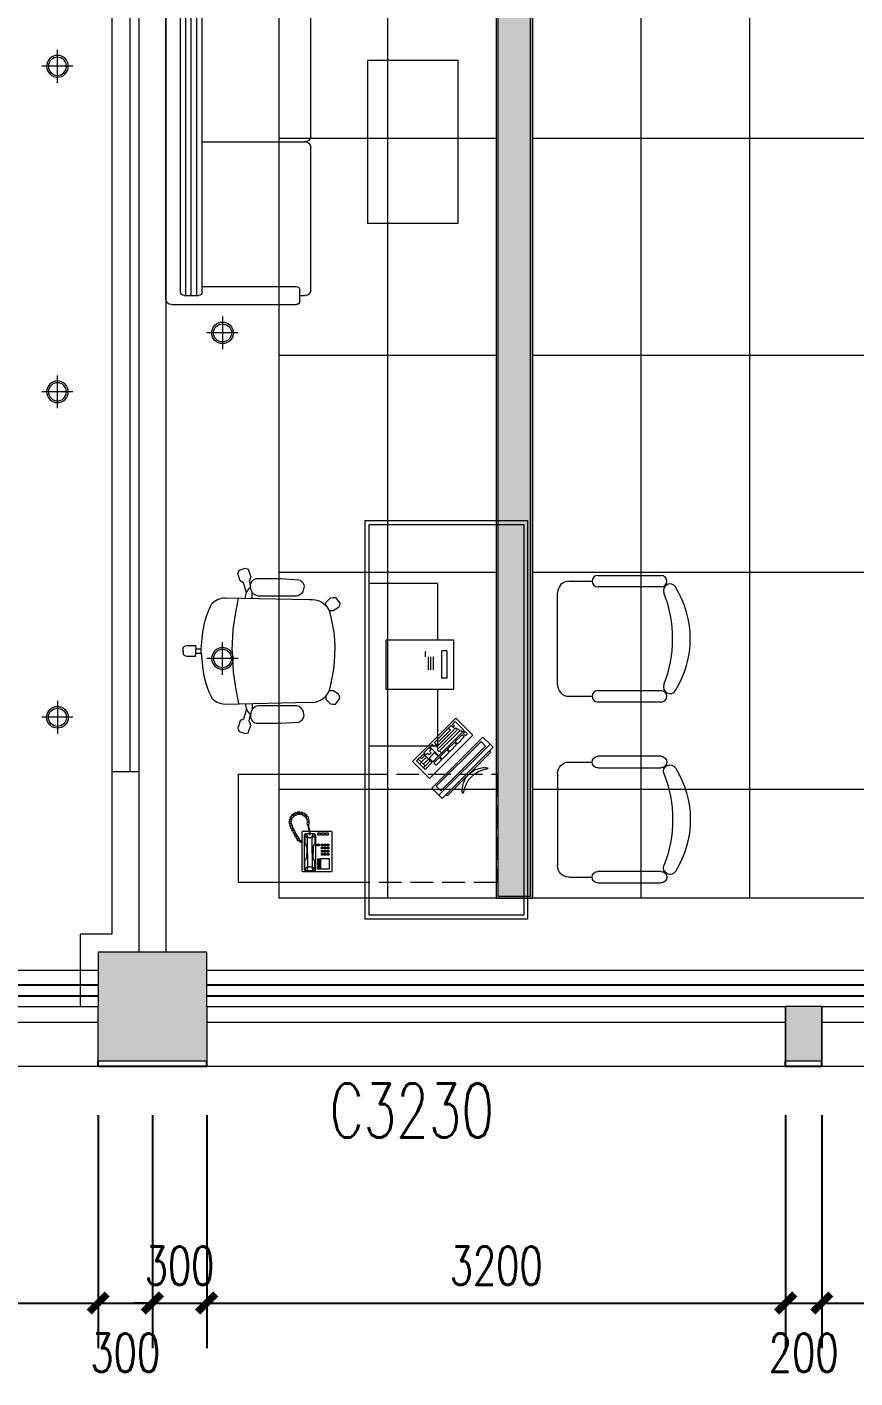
# Model space of a CAD drawing. Header units: millimetres. Extents: x 164760 to 3716174, y -1766400 to 11969.
# Drawn here: x 3497724 to 3502300, y -1715855 to -1708384 of the extents above; entities that cross this region are included whole.
import ezdxf

# ---------------------------------------------------------------- set-up
doc = ezdxf.new("R2010")
doc.units = ezdxf.units.MM
doc.header["$LTSCALE"] = 1000
doc.set_wipeout_variables(frame=1)
doc.linetypes.add('DASH', pattern=[0.35, 0.25, -0.1])
doc.linetypes.add('DOTE', pattern=[2.42, 2, -0.2, 0.02, -0.2])
doc.layers.get('0').update_dxf_attribs({"color": 253, "linetype": 'CONTINUOUS'})
doc.layers.get('Defpoints').update_dxf_attribs({"color": 250, "linetype": 'CONTINUOUS', "lineweight": 0})
for name, color, linetype in [('3', 253, 'CONTINUOUS'), ('PUB_DIM', 253, 'CONTINUOUS'), ('SURFACE', 253, 'CONTINUOUS'), ('WINDOW_TEXT', 253, 'CONTINUOUS')]:
    doc.layers.add(name, color=color, linetype=linetype)
for name, color, linetype, lineweight in [('COLUMN', 253, 'CONTINUOUS', 0), ('DS-4BS-FINISH【墙完成线】', 253, 'CONTINUOUS', 0), ('FF-FURN【成品家私】', 253, 'CONTINUOUS', 0), ('PUB_HATCH', 253, 'CONTINUOUS', 0), ('RC-LIGHT【天花灯具】', 253, 'CONTINUOUS', 0), ('RC-Modelling【天花造型】', 253, 'CONTINUOUS', 0), ('RC-STR【天花细线】', 253, 'CONTINUOUS', 0), ('WALL', 253, 'CONTINUOUS', 0), ('Wall【墙体】', 253, 'CONTINUOUS', 0), ('WINDOW', 253, 'CONTINUOUS', 0)]:
    doc.layers.add(name, color=color, linetype=linetype, lineweight=lineweight)
doc.styles.add('_TCH_DIM_T3', font='SIMPLEX', dxfattribs={"width": 0.705882, "bigfont": 'GBCBIG'})
doc.styles.add('_TCH_WINDOW', font='SIMPLEX', dxfattribs={"bigfont": 'GBCBIG'})
doc.dimstyles.new('_TCH_ARCH&&100', dxfattribs={"dimtxt": 212.5, "dimasz": 100, "dimexe": 250, "dimexo": 300, "dimgap": 100, "dimtad": 1, "dimdec": 0, "dimzin": 0, "dimdsep": 46, "dimtxsty": '_TCH_DIM_T3', "dimblk": 'ARCHTICK', "dimcen": 0.09, "dimclrt": 7, "dimazin": 2, "dimtfac": 1, "dimtdec": 0, "dimtix": 1, "dimtmove": 2, "dimatfit": 3, "dimtolj": 1, "dimtzin": 0, "dimarcsym": 0})

# ---------------------------------------------------------------- blocks, each defined once
blk = doc.blocks.new('_ArchTick')
at = {"color": 2, "linetype": 'ByBlock', "const_width": 0.4}
blk.add_lwpolyline([(-0.5, -0.5), (0.5, 0.5)], dxfattribs=at)
blk = doc.blocks.new('*D551')
at = {"layer": 'Defpoints', "color": 0, "transparency": 16777216}
for p in [(3494916.8, -1714100.6), (3498116.8, -1714100.6), (3498116.8, -1715440.2)]:
    blk.add_point(p, dxfattribs=at)
at = {"layer": 'PUB_DIM', "color": 0, "lineweight": -2, "transparency": 16777216}
for p, q in [((3494916.8, -1714400.6), (3494916.8, -1715690.2)), ((3498116.8, -1714400.6), (3498116.8, -1715690.2)), ((3494916.8, -1715440.2), (3498116.8, -1715440.2))]:
    blk.add_line(p, q, dxfattribs=at)
at = {"layer": 'PUB_DIM', "color": 0, "lineweight": -2, "transparency": 16777216, "xscale": 100, "yscale": 100, "zscale": 100, "rotation": 180}
blk.add_blockref('_ArchTick', (3494916.8, -1715440.2), dxfattribs=at)
at = {"layer": 'PUB_DIM', "color": 0, "lineweight": -2, "transparency": 16777216, "xscale": 100, "yscale": 100, "zscale": 100}
blk.add_blockref('_ArchTick', (3498116.8, -1715440.2), dxfattribs=at)
at = {"layer": 'PUB_DIM', "color": 7, "transparency": 16777216, "insert": (3496516.8, -1715234), "char_height": 212.5, "attachment_point": 5, "style": '_TCH_DIM_T3'}
blk.add_mtext('\\A1;3200', dxfattribs=at)
blk = doc.blocks.new('*D552')
at = {"layer": 'Defpoints', "color": 0, "transparency": 16777216}
for p in [(3498116.8, -1714100.6), (3498416.8, -1714100.6), (3498416.8, -1715440.2)]:
    blk.add_point(p, dxfattribs=at)
at = {"layer": 'PUB_DIM', "color": 0, "lineweight": -2, "transparency": 16777216}
for p, q in [((3498116.8, -1714400.6), (3498116.8, -1715690.2)), ((3498416.8, -1714400.6), (3498416.8, -1715690.2)), ((3498116.8, -1715440.2), (3498416.8, -1715440.2))]:
    blk.add_line(p, q, dxfattribs=at)
at = {"layer": 'PUB_DIM', "color": 0, "lineweight": -2, "transparency": 16777216, "xscale": 100, "yscale": 100, "zscale": 100, "rotation": 180}
blk.add_blockref('_ArchTick', (3498116.8, -1715440.2), dxfattribs=at)
at = {"layer": 'PUB_DIM', "color": 0, "lineweight": -2, "transparency": 16777216, "xscale": 100, "yscale": 100, "zscale": 100}
blk.add_blockref('_ArchTick', (3498416.8, -1715440.2), dxfattribs=at)
at = {"layer": 'PUB_DIM', "color": 7, "transparency": 16777216, "insert": (3498266.8, -1715715.2), "char_height": 212.5, "attachment_point": 5, "style": '_TCH_DIM_T3'}
blk.add_mtext('\\A1;300', dxfattribs=at)
blk = doc.blocks.new('*D553')
at = {"layer": 'Defpoints', "color": 0, "transparency": 16777216}
for p in [(3498416.8, -1714100.6), (3498716.8, -1714100.6), (3498716.8, -1715440.2)]:
    blk.add_point(p, dxfattribs=at)
at = {"layer": 'PUB_DIM', "color": 0, "lineweight": -2, "transparency": 16777216}
for p, q in [((3498416.8, -1714400.6), (3498416.8, -1715690.2)), ((3498716.8, -1714400.6), (3498716.8, -1715690.2)), ((3498416.8, -1715440.2), (3498316.8, -1715440.2)), ((3498416.8, -1715440.2), (3498716.8, -1715440.2)), ((3498716.8, -1715440.2), (3498816.8, -1715440.2))]:
    blk.add_line(p, q, dxfattribs=at)
at = {"layer": 'PUB_DIM', "color": 0, "lineweight": -2, "transparency": 16777216, "xscale": 100, "yscale": 100, "zscale": 100}
blk.add_blockref('_ArchTick', (3498416.8, -1715440.2), dxfattribs=at)
at = {"layer": 'PUB_DIM', "color": 0, "lineweight": -2, "transparency": 16777216, "xscale": 100, "yscale": 100, "zscale": 100, "rotation": 180}
blk.add_blockref('_ArchTick', (3498716.8, -1715440.2), dxfattribs=at)
at = {"layer": 'PUB_DIM', "color": 7, "transparency": 16777216, "insert": (3498566.8, -1715234), "char_height": 212.5, "attachment_point": 5, "style": '_TCH_DIM_T3'}
blk.add_mtext('\\A1;300', dxfattribs=at)
blk = doc.blocks.new('*D554')
at = {"layer": 'Defpoints', "color": 0, "transparency": 16777216}
for p in [(3498716.8, -1714100.6), (3501916.8, -1714100.6), (3501916.8, -1715440.2)]:
    blk.add_point(p, dxfattribs=at)
at = {"layer": 'PUB_DIM', "color": 0, "lineweight": -2, "transparency": 16777216}
for p, q in [((3498716.8, -1714400.6), (3498716.8, -1715690.2)), ((3501916.8, -1714400.6), (3501916.8, -1715690.2)), ((3498716.8, -1715440.2), (3501916.8, -1715440.2))]:
    blk.add_line(p, q, dxfattribs=at)
at = {"layer": 'PUB_DIM', "color": 0, "lineweight": -2, "transparency": 16777216, "xscale": 100, "yscale": 100, "zscale": 100, "rotation": 180}
blk.add_blockref('_ArchTick', (3498716.8, -1715440.2), dxfattribs=at)
at = {"layer": 'PUB_DIM', "color": 0, "lineweight": -2, "transparency": 16777216, "xscale": 100, "yscale": 100, "zscale": 100}
blk.add_blockref('_ArchTick', (3501916.8, -1715440.2), dxfattribs=at)
at = {"layer": 'PUB_DIM', "color": 7, "transparency": 16777216, "insert": (3500316.8, -1715234), "char_height": 212.5, "attachment_point": 5, "style": '_TCH_DIM_T3'}
blk.add_mtext('\\A1;3200', dxfattribs=at)
blk = doc.blocks.new('*D555')
at = {"layer": 'Defpoints', "color": 0, "transparency": 16777216}
for p in [(3501916.8, -1714100.6), (3502116.8, -1714100.6), (3502116.8, -1715440.2)]:
    blk.add_point(p, dxfattribs=at)
at = {"layer": 'PUB_DIM', "color": 0, "lineweight": -2, "transparency": 16777216}
for p, q in [((3501916.8, -1714400.6), (3501916.8, -1715690.2)), ((3502116.8, -1714400.6), (3502116.8, -1715690.2)), ((3501916.8, -1715440.2), (3502116.8, -1715440.2))]:
    blk.add_line(p, q, dxfattribs=at)
at = {"layer": 'PUB_DIM', "color": 0, "lineweight": -2, "transparency": 16777216, "xscale": 100, "yscale": 100, "zscale": 100, "rotation": 180}
blk.add_blockref('_ArchTick', (3501916.8, -1715440.2), dxfattribs=at)
at = {"layer": 'PUB_DIM', "color": 0, "lineweight": -2, "transparency": 16777216, "xscale": 100, "yscale": 100, "zscale": 100}
blk.add_blockref('_ArchTick', (3502116.8, -1715440.2), dxfattribs=at)
at = {"layer": 'PUB_DIM', "color": 7, "transparency": 16777216, "insert": (3502016.8, -1715715.2), "char_height": 212.5, "attachment_point": 5, "style": '_TCH_DIM_T3'}
blk.add_mtext('\\A1;200', dxfattribs=at)
blk = doc.blocks.new('*D556')
at = {"layer": 'Defpoints', "color": 0, "transparency": 16777216}
for p in [(3502116.8, -1714100.6), (3505316.8, -1714100.6), (3505316.8, -1715440.2)]:
    blk.add_point(p, dxfattribs=at)
at = {"layer": 'PUB_DIM', "color": 0, "lineweight": -2, "transparency": 16777216}
for p, q in [((3502116.8, -1714400.6), (3502116.8, -1715690.2)), ((3505316.8, -1714400.6), (3505316.8, -1715690.2)), ((3502116.8, -1715440.2), (3505316.8, -1715440.2))]:
    blk.add_line(p, q, dxfattribs=at)
at = {"layer": 'PUB_DIM', "color": 0, "lineweight": -2, "transparency": 16777216, "xscale": 100, "yscale": 100, "zscale": 100, "rotation": 180}
blk.add_blockref('_ArchTick', (3502116.8, -1715440.2), dxfattribs=at)
at = {"layer": 'PUB_DIM', "color": 0, "lineweight": -2, "transparency": 16777216, "xscale": 100, "yscale": 100, "zscale": 100}
blk.add_blockref('_ArchTick', (3505316.8, -1715440.2), dxfattribs=at)
at = {"layer": 'PUB_DIM', "color": 7, "transparency": 16777216, "insert": (3503716.8, -1715234), "char_height": 212.5, "attachment_point": 5, "style": '_TCH_DIM_T3'}
blk.add_mtext('\\A1;3200', dxfattribs=at)
blk = doc.blocks.new('$WINLIB2D$00000004')
for p, q in [((-0.5, 0.5), (0.5, 0.5)), ((-0.5, 0.5), (-0.5, -0.5)), ((0.5, -0.5), (0.5, 0.5)), ((-0.5, 0.2406), (0.5, 0.2406)), ((-0.5, -0.5), (0.5, -0.5))]:
    blk.add_line(p, q)
blk = doc.blocks.new('A$C32ED2F6B')
at = {"color": 8, "linetype": 'ByBlock'}
for p, q in [((-306.4, 80.7), (-88.3, 341.6)), ((-275, 48), (-50.6, 316.6)), ((-177.7, 312.6), (-171.5, 320)), ((-80.6, 335.2), (-88.3, 341.6)), ((-23.7, 294.1), (-50.6, 316.6)), ((-248.2, 25.6), (-23.7, 294.1)), ((-299.8, 166.5), (-293.7, 173.8)), ((-298.7, 74.3), (-306.4, 80.7)), ((-248.2, 25.6), (-275, 48))]:
    blk.add_line(p, q, dxfattribs=at)
at = {"linetype": 'ByBlock'}
for p, q in [((-256.6, 0), (0, 306.9)), ((-42.2, 342.2), (0, 306.9)), ((-298.8, 35.3), (-256.6, 0))]:
    blk.add_line(p, q, dxfattribs=at)
blk.add_lwpolyline([(-317.9, 51.3), (-61.4, 358.2), (-42.2, 342.2), (-298.8, 35.3)], close=True, dxfattribs=at)
at = {"color": 8, "linetype": 'ByBlock'}
for centre, radius, start, end in [((-293.2, 291.3), 125, 266.97415, 13.23435), ((-328.1, 320.5), 150.6, 283.18824, 357.02026)]:
    blk.add_arc(centre, radius, start, end, dxfattribs=at)
blk = doc.blocks.new('A$C09CB23BE')
blk.add_wipeout([(188.4, 609.9), (566.7, 602), (576.6, 602.6), (587.1, 601.9), (594, 600.8), (604.1, 598.1), (611.8, 595.1), (619, 591.5), (626.9, 586.6), (634.3, 580.7), (640, 575.1), (640, 588.3), (662.2, 608.8), (672.5, 610.5), (684.4, 610.5), (703.2, 584.9), (701.5, 574.6), (698.1, 566.1), (674.2, 550.7), (666.5, 550.7), (655.9, 550.7), (666.3, 509.8), (674.8, 462.7), (678.2, 433.7), (680.3, 404.6), (681, 374), (680.8, 352.6), (679.9, 330.5), (676.5, 293), (673.7, 271.9), (668.7, 243.7), (664.1, 222.6), (658.6, 201), (655.9, 191.5), (674.2, 191.5), (698.1, 176.2), (701.5, 167.6), (703.2, 157.3), (684.4, 131.7), (672.5, 131.7), (662.2, 133.4), (640, 153.9), (640, 167.1), (632.1, 159.6), (619, 150.7), (609.4, 146.1), (594.5, 141.5), (576.6, 139.7), (566.7, 140.2), (542, 139.7), (310.6, 134.9), (309.2, 106.8), (316, 114.7), (321.7, 119.1), (326.2, 121.6), (332.9, 124.1), (336.2, 124.8), (510.3, 124.8), (518.4, 122.5), (526.7, 117.9), (530.7, 114.4), (536.2, 107.2), (539.8, 99.4), (541.1, 94.1), (542.8, 83.5), (542.2, 77.6), (539, 68), (535.2, 62.2), (530.2, 57.3), (523.8, 53.2), (518.9, 51.3), (509.7, 50.7), (498.2, 50), (487.8, 49.4), (477.9, 48.7), (436.9, 46.2), (327.7, 46.2), (317.7, 50.6), (310.2, 57.2), (307.8, 60.5), (304.3, 67.6), (302.5, 75.1), (302.6, 84.4), (297, 54.7), (298.7, 51.3), (300.4, 47.9), (302.1, 42.8), (303.8, 37.6), (291.9, 3.4), (278.2, 0), (250.9, 8.6), (245.8, 23.9), (256, 56.4), (262.9, 61.6), (271.4, 65), (284, 110.3), (282.4, 115.1), (281, 120.7), (280.3, 125.6), (279.9, 132.7), (279.9, 134.3), (188.4, 132.4), (177.3, 133.6), (166.9, 136), (157.2, 139.4), (141.8, 147.8), (130.5, 156.9), (109.4, 202.4), (98.3, 237), (90.4, 273.9), (85, 324.4), (81.5, 361.2), (56.9, 361.2), (54.9, 347.2), (22.2, 347.2), (19.8, 346.8), (17.9, 346.8), (13.1, 347.3), (7.1, 349.6), (3.3, 352.2), (1.4, 354.1), (0, 355.8), (0, 386.4), (3, 389.7), (9.8, 394), (13.9, 395.1), (17.9, 395.5), (22.2, 395.1), (38.6, 395.1), (54.9, 395.1), (56.9, 380.7), (81.5, 380.7), (87.9, 448.4), (91.1, 472.5), (97.6, 502.7), (106.5, 531.7), (117.7, 559.9), (130.5, 585.4), (141.7, 594.3), (157.2, 602.8), (167.1, 606.3), (181, 609.2)])
for p, q in [((56.9, 361.5), (56.9, 380.7)), ((81.5, 361.5), (81.5, 380.7))]:
    blk.add_line(p, q)
for points in [[(640, 575.1), (640, 588.3), (662.2, 608.8), (672.5, 610.5), (684.4, 610.5), (703.2, 584.9), (701.5, 574.6), (698.1, 566.1), (674.2, 550.7), (663.9, 550.7), (655.9, 550.7)], [(220.3, 371.1), (220.3, 368), (224.1, 275.5), (235.6, 206.2), (248.6, 133.9)], [(640, 167.1), (640, 153.9), (662.2, 133.4), (672.5, 131.7), (684.4, 131.7), (703.2, 157.3), (701.5, 167.6), (698.1, 176.2), (674.2, 191.5), (663.9, 191.5), (655.9, 191.5)], [(310.6, 135.1), (309.2, 106.8)], [(284, 110.3), (271.4, 65), (262.9, 61.6), (256, 56.4), (245.8, 23.9), (250.9, 8.6), (278.2, 0), (291.9, 3.4), (303.8, 37.6), (300.4, 47.9), (297, 54.7), (302.6, 84.4)]]:
    blk.add_lwpolyline(points)
for points in [[(0, 371.1), (0, 355.8, 0.290397), (22.2, 347.2), (54.9, 347.2), (56.9, 361.5), (81.5, 361.5), (88.6, 287.3, 0.096014), (130.5, 156.9, 0.17857), (188.4, 132.4), (566.7, 140.2, 0.322965), (655.4, 189.8, 0.072531), (681, 371.1, 0.072531)], [(279.9, 134.5, 0.23127), (302.6, 84.4, 0.383609), (327.7, 46.2), (436.9, 46.2), (518.9, 51.3, 0.422136), (541.1, 94.1, 0.322398), (510.3, 124.8), (336.2, 124.8, 0.362142), (302.6, 84.4, -0.691257)]]:
    blk.add_lwpolyline(points, format="xyb")
blk.add_wipeout([(279.9, 607.7), (280.2, 615.8), (281.7, 624.8), (284, 632), (271.4, 677.2), (262.9, 680.7), (256, 685.8), (245.8, 718.3), (250.9, 733.7), (278.2, 742.2), (291.9, 738.8), (303.8, 704.6), (302.1, 699.5), (300.4, 694.3), (298.7, 690.9), (297, 687.5), (302.6, 657.9), (302.4, 666.3), (303.2, 671.3), (304.1, 674.1), (307.8, 681.8), (310.3, 685.1), (312.4, 687.3), (316.3, 690.6), (320.1, 693), (326.1, 695.6), (327.7, 696.1), (436.9, 696.1), (518.9, 690.9), (525.5, 688.1), (532.1, 683.3), (539, 674.2), (540.6, 670.5), (542.5, 663), (542.7, 656.1), (542.1, 652.1), (539.9, 643.2), (537.3, 636.8), (533.3, 630.8), (528.5, 625.8), (521.6, 621.2), (515.7, 618.7), (510.3, 617.4), (336.2, 617.4), (328.1, 619.8), (323.3, 622.1), (316, 627.5), (312.1, 631.5), (309.2, 635.4), (309.8, 623.7), (310.1, 617.5), (310.5, 610.2), (310.6, 607.1)])
for points in [[(284, 632), (271.4, 677.2), (262.9, 680.7), (256, 685.8), (245.8, 718.3), (250.9, 733.7), (278.2, 742.2), (291.9, 738.8), (303.8, 704.6), (300.4, 694.3), (297, 687.5), (302.6, 657.9)], [(220.3, 371.1), (220.3, 374.3), (224.1, 466.7), (235.6, 536), (248.6, 608.3)], [(310.6, 607.1), (309.2, 635.4)]]:
    blk.add_lwpolyline(points)
for points in [[(279.9, 607.7, -0.23127), (302.6, 657.9, -0.383609), (327.7, 696.1), (436.9, 696.1), (518.9, 690.9, -0.422136), (541.1, 648.2, -0.322398), (510.3, 617.4), (336.2, 617.4, -0.362142), (302.6, 657.9, 0.691257)], [(0, 371.1), (0, 386.4, -0.290397), (22.2, 395.1), (54.9, 395.1), (56.9, 380.7), (81.5, 380.7), (88.6, 454.9, -0.096014), (130.5, 585.4, -0.17857), (188.4, 609.9), (566.7, 602, -0.322965), (655.4, 552.4, -0.072531), (681, 371.1, -0.072531)]]:
    blk.add_lwpolyline(points, format="xyb")
blk = doc.blocks.new('A$C40087EE6')
at = {"linetype": 'ByBlock'}
blk.add_wipeout([(576.8, 475), (576.8, 75), (570.1, 50.1), (562.1, 39.6), (543.7, 27.9), (526.8, 25), (426.8, 25), (425.4, 16.8), (420.9, 8.9), (415.1, 3.8), (404.6, 0.2), (126.8, 0), (113.8, 3.7), (109.1, 7.3), (104.5, 13.6), (102, 21.8), (101.8, 25), (104.1, 35.5), (106.4, 39.5), (104.5, 42.1), (98.3, 38.7), (84.7, 37), (74.1, 40.5), (69.8, 43.6), (64.3, 50), (41, 92.7), (31.2, 114.9), (15.1, 162.5), (1.5, 239.5), (0, 275), (3.1, 326.2), (11.4, 372.7), (26.3, 422.4), (47.3, 470), (64.3, 500), (77.7, 511.2), (84.9, 513.1), (96.7, 511.9), (103.8, 508.4), (106.8, 506.1), (108.6, 507.8), (105, 512.7), (102.3, 520), (101.8, 525), (104, 535.2), (108.2, 541.8), (113.3, 546), (117.8, 548.3), (123.5, 549.8), (401.8, 550), (412.9, 547.4), (420.7, 541.3), (425.6, 532.5), (426.8, 525), (526.8, 525), (538.7, 523.6), (549.2, 519.7), (557.5, 514.4), (562.1, 510.4), (572.2, 495.8), (576, 483.7)], dxfattribs=at)
for p, q in [((126.8, 550), (401.8, 550)), ((401.8, 500), (126.8, 500)), ((526.8, 525), (426.8, 525)), ((576.8, 475), (576.8, 75)), ((126.8, 50), (401.8, 50)), ((526.8, 25), (426.8, 25)), ((401.8, 0), (126.8, 0))]:
    blk.add_line(p, q)
for centre, radius, start, end in [((126.8, 525), 25, 89.99999, 269.99999), ((401.8, 525), 25, 269.99999, 89.99999), ((425.9, 275), 425.9, 148.1092, 211.89078), ((88.1, 485.2), 28.1, 338.76068, 148.1092), ((628.9, 275), 552.1, 158.76068, 201.2393), ((526.8, 475), 50, 359.99999, 89.99999), ((88.1, 64.8), 28.1, 211.89078, 21.2393), ((526.8, 75), 50, 269.99999, 359.99999), ((126.8, 25), 25, 89.99999, 269.99999), ((401.8, 25), 25, 269.99999, 89.99999)]:
    blk.add_arc(centre, radius, start, end)
blk = doc.blocks.new('A$C5A3B719C')
for p, q in [((-879, 2179), (-879, -21)), ((21, 2179), (-879, 2179)), ((21, -21), (21, 2179)), ((-857.9, 2157.9), (-857.9, 0)), ((0, 2157.9), (-857.9, 2157.9)), ((0, 0), (0, 2157.9)), ((-477.5, 1833.3), (-857.9, 1833.3)), ((-477.5, 1833.3), (-477.5, 1520.6)), ((-544.8, 1427.2), (-544.8, 1456)), ((-530.6, 1427.2), (-530.6, 1356)), ((-516.4, 1427.1), (-516.4, 1356)), ((-502.1, 1427.1), (-502.1, 1356)), ((-454.7, 1308.6), (-454.7, 1460.3)), ((-426.3, 1460.3), (-454.7, 1460.3)), ((-426.3, 1460.3), (-426.3, 1308.6)), ((-426.3, 1308.6), (-454.7, 1308.6)), ((-477.5, 1246), (-477.5, 933.3)), ((-616.1, 849.1), (-377.3, 1088)), ((-402.4, 1047.1), (-495.1, 954.4)), ((-393, 1037.7), (-402.4, 1047.1)), ((-380.4, 1069.1), (-394.6, 1055)), ((-394.6, 1055), (-385.1, 1045.5)), ((-331.7, 1020.4), (-380.4, 1069.1)), ((-377.3, 1088), (-283, 993.7)), ((-283, 993.7), (-521.9, 754.8)), ((-385.1, 1026.7), (-476.3, 935.5)), ((-407.1, 1023.5), (-473.1, 957.5)), ((-471.6, 880.5), (-331.7, 1020.4)), ((-371, 1021.9), (-468.4, 924.5)), ((-356.8, 1017.2), (-463.7, 910.4)), ((-416.6, 1032.9), (-407.1, 1023.5)), ((-385.1, 1045.5), (-393, 1037.7)), ((-382, 1029.8), (-391.4, 1039.2)), ((-377.3, 1034.5), (-382, 1029.8)), ((-380.4, 959.1), (-342.7, 996.8)), ((-367.8, 1025.1), (-377.3, 1034.5)), ((-364.7, 1028.2), (-367.8, 1025.1)), ((-330.1, 984.2), (-367.8, 946.5)), ((-353.7, 1017.2), (-364.7, 1028.2)), ((-350.6, 1020.4), (-353.7, 1017.2)), ((-342.7, 1012.5), (-350.6, 1020.4)), ((-342.7, 996.8), (-330.1, 984.2)), ((-336.4, 1003.1), (-325.4, 1014.1)), ((-323.8, 990.5), (-336.4, 1003.1)), ((-325.4, 1014.1), (-312.8, 1001.5)), ((-312.8, 1001.5), (-323.8, 990.5)), ((-477.5, 933.3), (-857.9, 933.3)), ((-553.3, 896.2), (-523.4, 926.1)), ((-525, 867.9), (-495.1, 897.8)), ((-523.4, 926.1), (-512.4, 915.1)), ((-512.4, 915.1), (-521.9, 905.7)), ((-521.9, 905.7), (-512.4, 896.2)), ((-506.1, 943.4), (-520.3, 929.2)), ((-520.3, 929.2), (-471.6, 880.5)), ((-496.7, 933.9), (-506.1, 943.4)), ((-485.7, 944.9), (-496.7, 933.9)), ((-495.1, 954.4), (-485.7, 944.9)), ((-495.1, 897.8), (-474.7, 877.4)), ((-485.7, 941.8), (-476.3, 932.4)), ((-473.1, 957.5), (-482.6, 966.9)), ((-476.3, 932.4), (-481, 927.7)), ((-481, 927.7), (-473.1, 919.8)), ((-473.1, 919.8), (-479.4, 913.5)), ((-479.4, 913.5), (-470, 904.1)), ((-470, 904.1), (-466.8, 907.2)), ((-466.8, 907.2), (-457.4, 897.8)), ((-465.3, 874.2), (-426, 913.5)), ((-413.4, 900.9), (-452.7, 861.7)), ((-426, 913.5), (-413.4, 900.9)), ((-422.8, 916.7), (-385.1, 954.4)), ((-410.3, 904.1), (-422.8, 916.7)), ((-372.6, 941.8), (-410.3, 904.1)), ((-385.1, 954.4), (-372.6, 941.8)), ((-367.8, 946.5), (-380.4, 959.1)), ((-521.9, 754.8), (-616.1, 849.1)), ((-594.1, 852.2), (-556.4, 889.9)), ((-547, 805.1), (-594.1, 852.2)), ((-584.7, 861.7), (-567.4, 844.4)), ((-567.4, 863.2), (-575.3, 871.1)), ((-567.4, 844.4), (-575.3, 836.5)), ((-550.1, 880.5), (-567.4, 863.2)), ((-567.4, 844.4), (-547, 823.9)), ((-539.1, 872.7), (-565.9, 845.9)), ((-556.4, 889.9), (-509.3, 842.8)), ((-529.7, 860.1), (-554.9, 834.9)), ((-547, 823.9), (-554.9, 816.1)), ((-542.3, 885.2), (-553.3, 896.2)), ((-509.3, 842.8), (-547, 805.1)), ((-518.7, 852.2), (-545.4, 825.5)), ((-532.9, 894.7), (-542.3, 885.2)), ((-523.4, 885.2), (-532.9, 894.7)), ((-504.6, 847.5), (-525, 867.9)), ((-512.4, 896.2), (-523.4, 885.2)), ((-474.7, 877.4), (-504.6, 847.5)), ((-498.3, 841.2), (-468.4, 871.1)), ((-485.7, 828.6), (-498.3, 841.2)), ((-455.8, 858.5), (-485.7, 828.6)), ((-468.4, 871.1), (-455.8, 858.5)), ((-452.7, 861.7), (-465.3, 874.2)), ((-1578.7, 179), (-1578.7, 779.3)), ((-1578.7, 779.3), (-879, 779.3)), ((-1296.7, 528.4), (-1298, 522)), ((-1286.8, 528.1), (-1296.7, 528.4)), ((-1291.9, 543.2), (-1294.5, 536.8)), ((-1294.5, 536.8), (-1286.8, 528.1)), ((-1282.6, 540.3), (-1291.9, 543.2)), ((-1282.9, 552.8), (-1287.1, 549)), ((-1287.1, 549), (-1282.6, 540.3)), ((-1286.5, 510.7), (-1282, 534.8)), ((-1273.9, 549), (-1282.9, 552.8)), ((-1282, 534.8), (-1267.8, 548.7)), ((-1272.7, 562.2), (-1277.8, 557.7)), ((-1277.8, 557.7), (-1273.9, 549)), ((-1265.9, 553.8), (-1272.7, 562.2)), ((-1267.8, 548.7), (-1249.2, 556.7)), ((-1261.7, 566), (-1266.9, 563.5)), ((-1266.9, 563.5), (-1265.9, 553.8)), ((-1254.3, 559.6), (-1261.7, 566)), ((-1254, 568.3), (-1254.3, 559.6)), ((-1247.9, 569.9), (-1254, 568.3)), ((-1249.2, 556.7), (-1229.9, 555.1)), ((-1244.4, 559.6), (-1247.9, 569.9)), ((-1242.1, 568.9), (-1244.4, 559.6)), ((-1236.7, 568.3), (-1242.1, 568.9)), ((-1232.8, 559.6), (-1236.7, 568.3)), ((-1228.6, 568.3), (-1232.8, 559.6)), ((-1229.9, 555.1), (-1212.9, 546.1)), ((-1221.9, 566.3), (-1228.6, 568.3)), ((-1222.9, 555.7), (-1221.9, 566.3)), ((-1215.1, 562.2), (-1222.9, 555.7)), ((-1209, 558.3), (-1215.1, 562.2)), ((-1212.9, 546.1), (-1200.7, 530.7)), ((-1210.3, 549.6), (-1209, 558.3)), ((-1202.9, 555.1), (-1210.3, 549.6)), ((-1198.1, 549.3), (-1202.9, 555.1)), ((-1202.6, 540.3), (-1198.1, 549.3)), ((-1193, 542.2), (-1202.6, 540.3)), ((-1200.7, 530.7), (-1199.1, 510.4)), ((-1197.8, 527.8), (-1188.8, 534.8)), ((-1187.5, 526.8), (-1197.8, 527.8)), ((-1188.8, 534.8), (-1193, 542.2)), ((-1186.9, 518.1), (-1187.5, 526.8)), ((-1289.7, 517.2), (-1299.6, 514.3)), ((-1299.6, 514.3), (-1298, 506.2)), ((-1298, 522), (-1289.7, 517.2)), ((-1298, 506.2), (-1289.4, 506.2)), ((-1289.4, 506.2), (-1296.1, 499.8)), ((-1296.1, 499.8), (-1293.9, 492.4)), ((-1293.9, 492.4), (-1283.6, 492.7)), ((-1283.6, 492.7), (-1292.9, 489.2)), ((-1292.9, 489.2), (-1290, 479.6)), ((-1290, 479.6), (-1280.4, 480.5)), ((-1275.9, 480.5), (-1286.5, 510.7)), ((-1280.4, 480.5), (-1286.1, 471.2)), ((-1286.1, 471.2), (-1282.6, 466)), ((-1282.6, 466), (-1273.6, 468.6)), ((-1273.6, 468.6), (-1278.4, 459.9)), ((-1278.4, 459.9), (-1274.9, 453.2)), ((-1265.6, 461.9), (-1275.9, 480.5)), ((-1274.9, 453.2), (-1266.2, 456.1)), ((-1266.2, 456.1), (-1272, 448.7)), ((-1272, 448.7), (-1268.8, 441.6)), ((-1266.5, 459.3), (-1265.6, 461.9)), ((-1264.3, 458.7), (-1266.5, 459.3)), ((-1257.6, 445.5), (-1264.3, 458.7)), ((-1226.6, 460.5), (-1223.4, 463.7)), ((-1226.6, 241.4), (-1226.6, 460.5)), ((-1223.4, 463.7), (-1189.2, 463.7)), ((-1213.9, 441.5), (-1206, 451)), ((-1202.8, 449.4), (-1209.1, 446.2)), ((-1206, 451), (-1187.4, 451)), ((-1194.9, 428.8), (-1202.8, 449.4)), ((-1187.3, 449.4), (-1202.8, 449.4)), ((-1199.1, 510.4), (-1200.4, 503)), ((-1200.4, 503), (-1194.6, 498.8)), ((-1195.9, 512.7), (-1186.9, 518.1)), ((-1186.6, 511.1), (-1195.9, 512.7)), ((-1194.6, 498.8), (-1194.9, 490.5)), ((-1194.9, 490.5), (-1193.9, 482.8)), ((-1193.9, 482.8), (-1190.1, 467.7)), ((-1190.7, 499.8), (-1187.2, 503.3)), ((-1189.8, 497.9), (-1190.7, 499.8)), ((-1190.1, 489.5), (-1189.8, 497.9)), ((-1186.2, 474.4), (-1190.1, 489.5)), ((-1190.1, 467.7), (-1187.8, 457.4)), ((-1187.8, 457.4), (-1186.9, 444.6)), ((-1187.2, 503.3), (-1186.6, 511.1)), ((-1182.4, 458.3), (-1186.2, 474.4)), ((-1183.7, 463.7), (-1064.7, 463.7)), ((-1182.2, 444.6), (-1182.4, 458.3)), ((-1182.3, 451), (-1159.9, 451)), ((-1164.7, 449.4), (-1182.2, 449.4)), ((-1172.6, 428.8), (-1164.7, 449.4)), ((-1164.7, 449.4), (-1158.3, 446.2)), ((-1159.9, 451), (-1152, 443.1)), ((-1140.9, 452.6), (-1140.9, 443.1)), ((-1125, 452.6), (-1140.9, 452.6)), ((-1125, 443.1), (-1125, 452.6)), ((-1102.8, 452.6), (-1118.7, 452.6)), ((-1118.7, 452.6), (-1118.7, 443.1)), ((-1102.8, 443.1), (-1102.8, 452.6)), ((-1096.4, 452.6), (-1096.4, 443.1)), ((-1080.6, 452.6), (-1096.4, 452.6)), ((-1080.6, 443.1), (-1080.6, 452.6)), ((-1064.7, 463.7), (-1061.5, 460.5)), ((-1061.5, 460.5), (-1061.5, 241.4)), ((-1268.8, 441.6), (-1260.1, 445.5)), ((-1260.1, 445.5), (-1266.9, 438.1)), ((-1266.9, 438.1), (-1264.3, 432.9)), ((-1264.3, 432.9), (-1255, 435.8)), ((-1255, 435.8), (-1260.1, 426.5)), ((-1260.1, 426.5), (-1257.6, 421.7)), ((-1247.3, 428.1), (-1257.6, 445.5)), ((-1257.6, 421.7), (-1249.2, 424.3)), ((-1249.2, 424.3), (-1254.3, 415.9)), ((-1254.3, 415.9), (-1253.1, 412.4)), ((-1253.1, 412.4), (-1249.5, 411.4)), ((-1249.5, 411.4), (-1243.7, 411.1)), ((-1241.5, 418.5), (-1247.3, 428.1)), ((-1245.3, 415.3), (-1241.5, 418.5)), ((-1242.1, 415.3), (-1245.3, 415.3)), ((-1243.7, 411.1), (-1239.2, 405)), ((-1240.2, 413.3), (-1242.1, 415.3)), ((-1236, 410.4), (-1240.2, 413.3)), ((-1239.2, 405), (-1235.4, 402.7)), ((-1232.5, 407.9), (-1236, 410.4)), ((-1235.4, 402.7), (-1226.6, 401.8)), ((-1226.6, 406.5), (-1232.5, 407.9)), ((-1213.9, 251), (-1213.9, 441.5)), ((-1209.1, 446.2), (-1210.7, 439.9)), ((-1210.7, 439.9), (-1196.4, 425.6)), ((-1210.7, 439.9), (-1210.7, 397)), ((-1210.7, 397), (-1207.6, 389.1)), ((-1207.6, 389.1), (-1202.8, 381.1)), ((-1202.8, 381.1), (-1201.2, 370)), ((-1196.4, 425.6), (-1194.9, 428.8)), ((-1196.4, 339.9), (-1196.4, 425.6)), ((-1194.9, 428.8), (-1172.6, 428.8)), ((-1186.9, 444.6), (-1182.2, 444.6)), ((-1171, 425.6), (-1172.6, 428.8)), ((-1156.8, 439.9), (-1171, 425.6)), ((-1171, 339.9), (-1171, 425.6)), ((-1164.7, 381.1), (-1166.3, 370)), ((-1159.9, 389.1), (-1164.7, 381.1)), ((-1156.8, 397), (-1159.9, 389.1)), ((-1158.3, 446.2), (-1156.8, 439.9)), ((-1156.8, 439.9), (-1156.8, 397)), ((-1152, 443.1), (-1152, 251)), ((-1142.5, 382.7), (-1142.5, 392.3)), ((-1142.5, 392.3), (-1129.8, 392.3)), ((-1129.8, 382.7), (-1142.5, 382.7)), ((-1140.9, 443.1), (-1125, 443.1)), ((-1129.8, 392.3), (-1129.8, 382.7)), ((-1120.2, 382.7), (-1120.2, 392.3)), ((-1120.2, 392.3), (-1110.7, 392.3)), ((-1110.7, 382.7), (-1120.2, 382.7)), ((-1120.2, 374.8), (-1110.7, 374.8)), ((-1120.2, 365.3), (-1120.2, 374.8)), ((-1118.7, 443.1), (-1102.8, 443.1)), ((-1110.7, 392.3), (-1110.7, 382.7)), ((-1110.7, 374.8), (-1110.7, 365.3)), ((-1104.4, 382.7), (-1104.4, 392.3)), ((-1104.4, 392.3), (-1094.8, 392.3)), ((-1094.8, 382.7), (-1104.4, 382.7)), ((-1104.4, 374.8), (-1094.8, 374.8)), ((-1104.4, 365.3), (-1104.4, 374.8)), ((-1096.4, 443.1), (-1080.6, 443.1)), ((-1094.8, 392.3), (-1094.8, 382.7)), ((-1094.8, 374.8), (-1094.8, 365.3)), ((-1088.5, 382.7), (-1088.5, 392.3)), ((-1088.5, 392.3), (-1079, 392.3)), ((-1079, 382.7), (-1088.5, 382.7)), ((-1088.5, 374.8), (-1079, 374.8)), ((-1088.5, 365.3), (-1088.5, 374.8)), ((-1079, 392.3), (-1079, 382.7)), ((-1079, 374.8), (-1079, 365.3)), ((-1210.7, 297), (-1207.6, 304.9)), ((-1207.6, 304.9), (-1202.8, 312.9)), ((-1202.8, 312.9), (-1201.2, 324)), ((-1201.2, 370), (-1201.2, 339.9)), ((-1201.2, 324), (-1201.2, 339.9)), ((-1196.4, 339.9), (-1196.4, 268.4)), ((-1171, 339.9), (-1171, 268.4)), ((-1166.3, 370), (-1166.3, 339.9)), ((-1166.3, 324), (-1166.3, 339.9)), ((-1164.7, 312.9), (-1166.3, 324)), ((-1159.9, 304.9), (-1164.7, 312.9)), ((-1156.8, 297), (-1159.9, 304.9)), ((-1128.2, 308.1), (-1140.9, 308.1)), ((-1140.9, 308.1), (-1140.9, 303.4)), ((-1140.9, 303.4), (-1128.2, 303.4)), ((-1128.2, 303.4), (-1128.2, 308.1)), ((-1123.4, 311.3), (-1077.4, 311.3)), ((-1123.4, 252.6), (-1123.4, 311.3)), ((-1110.7, 365.3), (-1120.2, 365.3)), ((-1120.2, 347.8), (-1120.2, 357.3)), ((-1120.2, 357.3), (-1110.7, 357.3)), ((-1110.7, 347.8), (-1120.2, 347.8)), ((-1120.2, 339.9), (-1110.7, 339.9)), ((-1120.2, 330.3), (-1120.2, 339.9)), ((-1110.7, 330.3), (-1120.2, 330.3)), ((-1110.7, 357.3), (-1110.7, 347.8)), ((-1110.7, 339.9), (-1110.7, 330.3)), ((-1094.8, 365.3), (-1104.4, 365.3)), ((-1104.4, 347.8), (-1104.4, 357.3)), ((-1104.4, 357.3), (-1094.8, 357.3)), ((-1094.8, 347.8), (-1104.4, 347.8)), ((-1104.4, 330.3), (-1104.4, 339.9)), ((-1104.4, 339.9), (-1094.8, 339.9)), ((-1094.8, 330.3), (-1104.4, 330.3)), ((-1094.8, 357.3), (-1094.8, 347.8)), ((-1094.8, 339.9), (-1094.8, 330.3)), ((-1079, 365.3), (-1088.5, 365.3)), ((-1088.5, 347.8), (-1088.5, 357.3)), ((-1088.5, 357.3), (-1079, 357.3)), ((-1079, 347.8), (-1088.5, 347.8)), ((-1088.5, 330.3), (-1088.5, 339.9)), ((-1088.5, 339.9), (-1079, 339.9)), ((-1079, 330.3), (-1088.5, 330.3)), ((-1079, 357.3), (-1079, 347.8)), ((-1079, 339.9), (-1079, 330.3)), ((-1077.4, 311.3), (-1077.4, 252.6)), ((-1223.4, 238.3), (-1226.6, 241.4)), ((-1064.7, 238.3), (-1223.4, 238.3)), ((-1206, 243), (-1213.9, 251)), ((-1210.7, 254.1), (-1210.7, 297)), ((-1210.7, 254.1), (-1196.4, 268.4)), ((-1209.1, 247.8), (-1210.7, 254.1)), ((-1202.8, 244.6), (-1209.1, 247.8)), ((-1158.3, 243), (-1206, 243)), ((-1194.9, 265.3), (-1202.8, 244.6)), ((-1164.7, 244.6), (-1202.8, 244.6)), ((-1196.4, 268.4), (-1194.9, 265.3)), ((-1194.9, 265.3), (-1172.6, 265.3)), ((-1171, 268.4), (-1172.6, 265.3)), ((-1172.6, 265.3), (-1164.7, 244.6)), ((-1156.8, 254.1), (-1171, 268.4)), ((-1164.7, 244.6), (-1158.3, 247.8)), ((-1158.3, 247.8), (-1156.8, 254.1)), ((-1152, 251), (-1158.3, 243)), ((-1156.8, 254.1), (-1156.8, 297)), ((-1128.2, 298.6), (-1140.9, 298.6)), ((-1140.9, 298.6), (-1140.9, 293.8)), ((-1140.9, 293.8), (-1128.2, 293.8)), ((-1128.2, 289.1), (-1140.9, 289.1)), ((-1140.9, 289.1), (-1140.9, 284.3)), ((-1140.9, 284.3), (-1128.2, 284.3)), ((-1128.2, 279.5), (-1140.9, 279.5)), ((-1140.9, 279.5), (-1140.9, 274.8)), ((-1140.9, 274.8), (-1128.2, 274.8)), ((-1128.2, 270), (-1140.9, 270)), ((-1140.9, 270), (-1140.9, 265.3)), ((-1140.9, 265.3), (-1128.2, 265.3)), ((-1140.9, 260.5), (-1140.9, 255.7)), ((-1128.2, 260.5), (-1140.9, 260.5)), ((-1140.9, 255.7), (-1128.2, 255.7)), ((-1128.2, 293.8), (-1128.2, 298.6)), ((-1128.2, 284.3), (-1128.2, 289.1)), ((-1128.2, 274.8), (-1128.2, 279.5)), ((-1128.2, 265.3), (-1128.2, 270)), ((-1128.2, 255.7), (-1128.2, 260.5)), ((-1077.4, 252.6), (-1123.4, 252.6)), ((-1061.5, 241.4), (-1064.7, 238.3)), ((-879, 179), (-1578.7, 179)), ((-857.9, 0), (0, 0)), ((-879, -21), (21, -21))]:
    blk.add_line(p, q)
blk.add_lwpolyline([(-761.3, 1520.6), (-389.9, 1520.6), (-389.9, 1246), (-761.3, 1246)], close=True)
at = {"linetype": 'DASH', "ltscale": 0.5}
blk.add_lwpolyline([(-879, 779.3), (-152.8, 779.3), (-152.8, 179), (-879, 179)], dxfattribs=at)
for name, p, xscale, yscale, zscale in [('A$C09CB23BE', (-1884, 1003.5), 1.230769230769229, 1.230769230769229, 1.230769230769229), ('A$C40087EE6', (919, 177.2), -1.272727272727271, 1.272727272727271, 1.272727272727271)]:
    blk.add_blockref(name, p, dxfattribs=dict(xscale=xscale, yscale=yscale, zscale=zscale))
at = {"xscale": 1.272727272727272, "yscale": 1.272727272727272, "zscale": 1.272727272727272, "rotation": 180}
blk.add_blockref('A$C40087EE6', (919, 1877.2), dxfattribs=at)
at = {"extrusion": (0, 0, -1), "zscale": -1, "rotation": 84.89566619536446}
blk.add_blockref('A$C32ED2F6B', (532.5, 956.4), dxfattribs=at)
blk = doc.blocks.new('A$C50483070')
at = {"ltscale": 0.5}
for p, q in [((30, 1800), (720, 1800)), ((0, 1770), (0, 30)), ((80, 1730), (80, 70)), ((100, 1750), (180, 1750)), ((110, 1750), (110, 50)), ((140, 1750), (140, 50)), ((170, 1750), (170, 50)), ((200, 1730), (200, 70)), ((740, 1780), (740, 1750)), ((740, 1750), (740, 1720)), ((740, 1750), (770, 1750)), ((800, 1720), (800, 930)), ((200, 1700), (720, 1700)), ((200, 900), (770, 900)), ((800, 870), (800, 80)), ((200, 100), (720, 100)), ((740, 80), (740, 50)), ((100, 50), (180, 50)), ((740, 50), (770, 50)), ((740, 50), (740, 20)), ((30, 0), (720, 0))]:
    blk.add_line(p, q, dxfattribs=at)
for centre, radius, start, end in [((30, 1770), 30, 90, 180), ((720, 1780), 20, 0, 90), ((100, 1730), 20, 90, 180), ((180, 1730), 20, 0, 90), ((720, 1720), 20, 270, 0), ((770, 1720), 30, 0, 90), ((770, 930), 30, 270, 0), ((770, 870), 30, 0, 90), ((720, 80), 20, 0, 90), ((770, 80), 30, 270, 0), ((30, 30), 30, 180, 270), ((100, 70), 20, 180, 270), ((180, 70), 20, 270, 0), ((720, 20), 20, 270, 0)]:
    blk.add_arc(centre, radius, start, end, dxfattribs=at)
blk = doc.blocks.new('圆形筒灯')
at = {"color": 251, "linetype": 'DOTE', "ltscale": 43.504693}
blk.add_line((0, 90.6), (0, -90.6), dxfattribs=at)
at = {"color": 251, "linetype": 'DOTE', "ltscale": 41.297046}
blk.add_line((86, 0), (-86, 0), dxfattribs=at)
blk.add_ellipse((0, 0), major_axis=(-42.4, 42.4), ratio=1, start_param=2.355868237233172, end_param=8.639053544412757)
at = {"color": 251}
blk.add_ellipse((0, 0), major_axis=(35.4, 35.4), ratio=1, start_param=5.49871431692557, end_param=11.78189962410516, dxfattribs=at)
blk = doc.blocks.new('ZL_0609195278')
at = {"layer": 'RC-LIGHT【天花灯具】'}
h = blk.add_hatch(dxfattribs=at)
h.set_pattern_fill('DOTS', color=8, scale=10, angle=180)
h.set_pattern_definition([(180, (-2430707.972, 1481556.821), (-7.9375, -15.875), [0, -15.875])])
h.paths.add_polyline_path([(90, -10), (-90, -10), (-90, -5390), (90, -5390)])
blk.add_lwpolyline([(100, 0), (-100, 0), (-100, -5400), (100, -5400)], close=True, dxfattribs=at)
at = {"layer": 'RC-LIGHT【天花灯具】', "color": 8}
blk.add_lwpolyline([(90, -10), (-90, -10), (-90, -5390), (90, -5390)], close=True, dxfattribs=at)
blk = doc.blocks.new('海龙0919092143')
at = {"layer": 'RC-Modelling【天花造型】'}
blk.add_lwpolyline([(6500, -3250), (-6500, -3250), (-6500, 2150), (6500, 2150)], close=True, dxfattribs=at)
at = {"layer": 'RC-STR【天花细线】'}
for p, q in [((-5900, 2150), (-5900, -3250)), ((-5300, 2150), (-5300, -3250)), ((-5100, 2150), (-5100, -3250)), ((-4500, 2150), (-4500, -3250)), ((-3900, 2150), (-3900, -3250)), ((-5300, 950), (-6500, 950)), ((-2700, 950), (-5100, 950)), ((-5300, -250), (-6500, -250)), ((-2700, -250), (-5100, -250)), ((-5300, -1450), (-6500, -1450)), ((-2700, -1450), (-5100, -1450)), ((-5300, -2650), (-6500, -2650)), ((-2700, -2650), (-5100, -2650))]:
    blk.add_line(p, q, dxfattribs=at)
at = {"layer": 'RC-LIGHT【天花灯具】'}
for name, p in [('ZL_0609195278', (-5200, 2150)), ('圆形筒灯', (-6812.5, -125))]:
    blk.add_blockref(name, p, dxfattribs=at)
at = {"layer": 'RC-LIGHT【天花灯具】', "xscale": -1, "rotation": 180}
blk.add_blockref('圆形筒灯', (-6812.5, -1925), dxfattribs=at)

msp = doc.modelspace()

# ---------------------------------------------------------------- hatches: boundary and pattern name
at = {"layer": 'PUB_HATCH'}
for points in [[(3498116.8, -1714100.6), (3498716.8, -1714100.6), (3498716.8, -1713500.6), (3498116.8, -1713500.6)], [(3501916.8, -1714100.6), (3502116.8, -1714100.6), (3502116.8, -1713800.6), (3501916.8, -1713800.6)]]:
    msp.add_hatch(color=256, dxfattribs=at).paths.add_polyline_path(points)

# ---------------------------------------------------------------- linework, layer by layer
at = {"layer": '3'}
for points in [[(3491516.8, -1713680.6), (3498116.8, -1713680.6)], [(3498716.8, -1713680.6), (3505316.8, -1713680.6)], [(3491516.8, -1713740.6), (3498116.8, -1713740.6)], [(3498716.8, -1713740.6), (3505316.8, -1713740.6)]]:
    msp.add_lwpolyline(points, dxfattribs=at)
at = {"layer": 'COLUMN'}
for p, q in [((3498716.8, -1713500.6), (3498116.8, -1713500.6)), ((3498116.8, -1713500.6), (3498116.8, -1713800.6)), ((3498716.8, -1713800.6), (3498716.8, -1713500.6)), ((3498116.8, -1714100.6), (3498716.8, -1714100.6))]:
    msp.add_line(p, q, dxfattribs=at)
at = {"layer": 'DS-4BS-FINISH【墙完成线】'}
for p, q in [((3498291.8, -1708301.2), (3498291.8, -1712501.2)), ((3498191.8, -1712501.2), (3498341.8, -1712501.2))]:
    msp.add_line(p, q, dxfattribs=at)
msp.add_lwpolyline([(3483916.8, -1706700.6), (3484066.8, -1706700.6), (3484066.8, -1707401.8), (3486530.4, -1707401.8), (3486530.4, -1706700.6), (3496041.8, -1706700.6), (3496041.8, -1707401.8), (3498191.8, -1707401.8), (3498191.8, -1713400.6), (3498016.8, -1713400.6), (3498016.8, -1713800.6)], dxfattribs=at)
at = {"layer": 'FF-FURN【成品家私】'}
msp.add_lwpolyline([(3499606, -1708569.2), (3499606, -1709469.2), (3500106, -1709469.2), (3500106, -1708569.2)], close=True, dxfattribs=at)
at = {"layer": 'RC-Modelling【天花造型】'}
for p, q in [((3498116.8, -1713600.6), (3484366.8, -1713600.6)), ((3505316.8, -1713600.6), (3498716.8, -1713600.6))]:
    msp.add_line(p, q, dxfattribs=at)
at = {"layer": 'SURFACE'}
for p, q in [((3498116.8, -1714130.6), (3498116.8, -1714100.6)), ((3498116.8, -1714130.6), (3498416.8, -1714130.6)), ((3498416.8, -1714130.6), (3498716.8, -1714130.6)), ((3498716.8, -1714130.6), (3498716.8, -1714100.6)), ((3501916.8, -1714130.6), (3501916.8, -1714100.6)), ((3501916.8, -1714130.6), (3502116.8, -1714130.6)), ((3502116.8, -1714130.6), (3502116.8, -1714100.6))]:
    msp.add_line(p, q, dxfattribs=at)
at = {"layer": 'WALL'}
for p, q in [((3502116.8, -1713800.6), (3501916.8, -1713800.6)), ((3501916.8, -1713800.6), (3501916.8, -1714100.6)), ((3502116.8, -1714100.6), (3502116.8, -1713800.6)), ((3501916.8, -1714100.6), (3502116.8, -1714100.6))]:
    msp.add_line(p, q, dxfattribs=at)
at = {"layer": 'Wall【墙体】', "color": 6}
for p, q in [((3498491.8, -1706566.7), (3498491.8, -1713500.6)), ((3498341.8, -1707267.9), (3498341.8, -1713500.6))]:
    msp.add_line(p, q, dxfattribs=at)

# ---------------------------------------------------------------- block references
at = {"layer": 'FF-FURN【成品家私】', "xscale": -1, "rotation": 180}
msp.add_blockref('A$C50483070', (3498491.8, -1708119.2), dxfattribs=at)
at = {"layer": 'FF-FURN【成品家私】', "lineweight": -3, "ltscale": 10}
msp.add_blockref('A$C5A3B719C', (3500470.8, -1713294.2), dxfattribs=at)
at = {"layer": 'RC-LIGHT【天花灯具】', "xscale": -1, "rotation": 180}
for p in [(3497891.8, -1708601.2), (3497891.8, -1710401.2)]:
    msp.add_blockref('圆形筒灯', p, dxfattribs=at)
at = {"layer": 'RC-LIGHT【天花灯具】'}
msp.add_blockref('圆形筒灯', (3497891.8, -1712201.2), dxfattribs=at)
at = {"layer": 'WINDOW'}
ref = msp.add_blockref('$WINLIB2D$00000004', (3496516.8, -1713965.6), dxfattribs=dict(at, xscale=3200, yscale=330, zscale=3200))
ref.add_attrib('A', 'C3230', (3496041.8, -1714554.3), dxfattribs={"layer": 'WINDOW_TEXT', "height": 297.5, "style": '_TCH_WINDOW', "width": 0.705882})
ref = msp.add_blockref('$WINLIB2D$00000004', (3500316.8, -1713965.6), dxfattribs=dict(at, xscale=3200, yscale=330, zscale=3200))
ref.add_attrib('A', 'C3230', (3499395.6, -1714524.3), dxfattribs={"layer": 'WINDOW_TEXT', "height": 297.5, "style": '_TCH_WINDOW', "width": 0.705882})
ref = msp.add_blockref('$WINLIB2D$00000004', (3503716.8, -1713965.6), dxfattribs=dict(at, xscale=3200, yscale=330, zscale=3200))
ref.add_attrib('A', 'C3230', (3503241.8, -1714554.3), dxfattribs={"layer": 'WINDOW_TEXT', "height": 297.5, "style": '_TCH_WINDOW', "width": 0.705882})

# ---------------------------------------------------------------- dimensions: what is measured, and where the dimension line sits
at = {"layer": 'PUB_DIM'}
for p1, p2, picture, middle in [((3494916.8, -1714100.6), (3498116.8, -1714100.6), '*D551', (3496516.8, -1715234)), ((3498416.8, -1714100.6), (3498716.8, -1714100.6), '*D553', (3498566.8, -1715234)), ((3498716.8, -1714100.6), (3501916.8, -1714100.6), '*D554', (3500316.8, -1715234)), ((3502116.8, -1714100.6), (3505316.8, -1714100.6), '*D556', (3503716.8, -1715234))]:
    dim = msp.add_aligned_dim(p1=p1, p2=p2, distance=-1339.7, dimstyle='_TCH_ARCH&&100', dxfattribs=at)
    dim.commit()
    dim.dimension.update_dxf_attribs({"geometry": picture, "text_midpoint": middle})
for base, p1, p2, picture, middle in [((3498416.8, -1715440.2), (3498116.8, -1714100.6), (3498416.8, -1714100.6), '*D552', (3498266.8, -1715715.2)), ((3502116.8, -1715440.2), (3501916.8, -1714100.6), (3502116.8, -1714100.6), '*D555', (3502016.8, -1715715.2))]:
    dim = msp.add_linear_dim(base=base, p1=p1, p2=p2, angle=0, dimstyle='_TCH_ARCH&&100', dxfattribs=at)
    dim.commit()
    dim.dimension.update_dxf_attribs({"geometry": picture, "text_midpoint": middle, "dimtype": 129})

# ---------------------------------------------------------------- next in the draw order: block references
at = {"layer": 'RC-Modelling【天花造型】'}
msp.add_blockref('海龙0919092143', (3505616.8, -1709950.6), dxfattribs=at)

doc.saveas('drawing.dxf')
